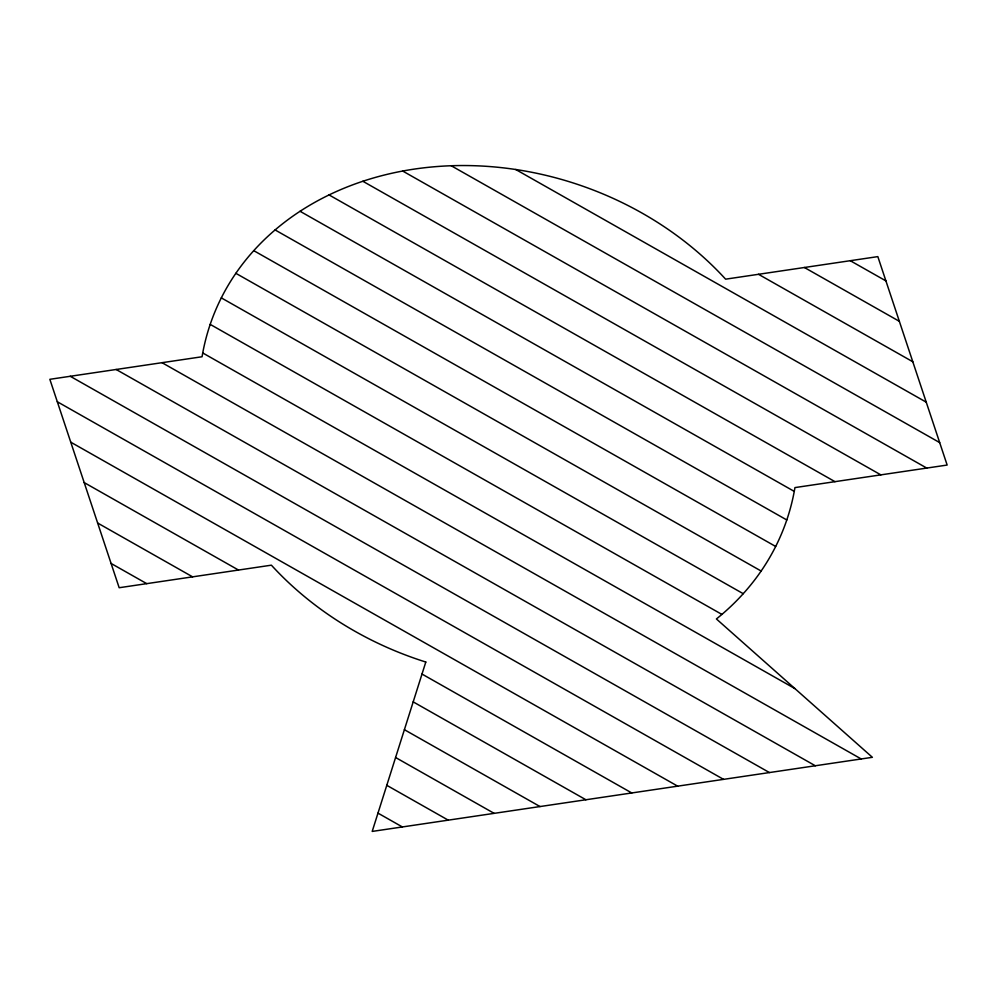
<?xml version="1.0" encoding="UTF-8"?>
<svg xmlns="http://www.w3.org/2000/svg" width="997" height="997" viewBox="0 0 997 997"><rect width="100%" height="100%" fill="white"/><g stroke="black" fill="none" stroke-linecap="round" stroke-linejoin="round"><path stroke-width="1.5" d="M850.267 260.703L885.909 280.892M804.392 267.495L899.356 321.321M758.505 274.3L912.791 361.749M515.711 169.49L926.238 402.165M451.205 165.739L939.685 442.593M402.676 171.035L926.749 468.067M362.846 181.267L880.862 474.871M329.06 194.926L834.988 481.663M300.047 211.277L794.26 491.396M275.085 229.933L786.795 519.96M253.749 250.658L775.678 546.468M235.853 273.315L761.147 571.032M221.322 297.879L743.239 593.689M210.205 324.386L721.915 614.414M202.727 352.95L794.871 688.566M162.025 362.684L861.209 758.966M116.138 369.476L815.322 765.771M70.251 376.28L769.435 772.563M57.315 401.754L723.56 779.367M70.762 442.182L677.673 786.159M84.209 482.598L238.495 570.047M422.005 674.059L631.786 792.964M97.644 523.026L192.62 576.852M413.194 701.876L585.912 799.756M111.091 563.455L146.733 583.644M404.396 729.692L540.025 806.561M395.597 757.508L494.138 813.353M386.786 785.312L448.251 820.157M377.988 813.128L402.377 826.949M425.806 662.033L372.193 831.423L872.375 757.309L716.407 618.963A304.434 250.583 18.7 0 0 794.933 487.595L947.15 465.051L877.834 256.615L725.617 279.172A304.434 250.583 18.7 0 0 414.328 169.091A304.434 250.583 18.7 0 0 202.055 356.752L49.85 379.309L119.166 587.732L271.383 565.174A304.434 250.583 18.7 0 0 425.806 662.033"/></g></svg>
